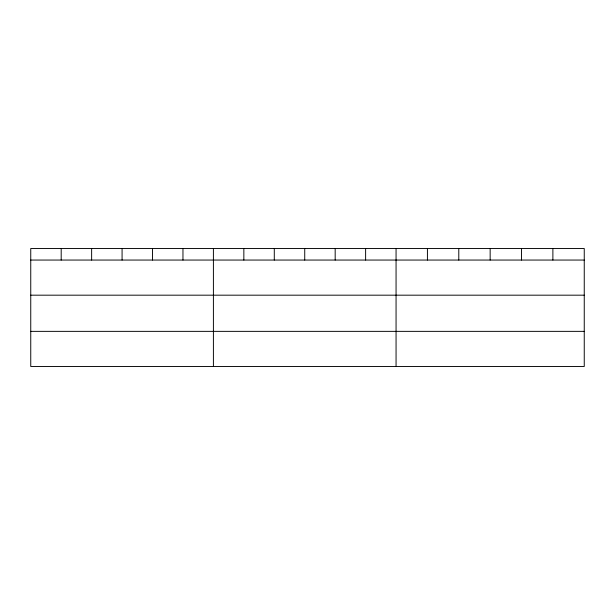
<?xml version="1.0" encoding="UTF-8"?>
<svg xmlns="http://www.w3.org/2000/svg" width="615" height="615" viewBox="0 0 615 615"><rect width="100%" height="100%" fill="white"/><g stroke="black" fill="none" stroke-linecap="round" stroke-linejoin="round"><path stroke-width="0.92" d="M584.25 260.053L584.25 366.486L30.75 366.486L30.75 248.514L584.25 248.514L584.25 260.053L30.75 260.053M30.75 295.177L584.25 295.177M30.75 331.362L584.25 331.362M552.885 248.514L552.885 260.053M521.52 248.514L521.52 260.053M490.155 248.514L490.155 260.053M458.79 248.514L458.79 260.053M427.425 248.514L427.425 260.053M396.06 248.514L396.06 366.486M365.618 248.514L365.618 260.053M335.175 248.514L335.175 260.053M304.733 248.514L304.733 260.053M274.29 248.514L274.29 260.053M243.847 248.514L243.847 260.053M213.405 248.514L213.405 366.486M182.963 248.514L182.963 260.053M152.52 248.514L152.52 260.053M122.078 248.514L122.078 260.053M91.635 248.514L91.635 260.053M61.193 248.514L61.193 260.053"/></g></svg>
